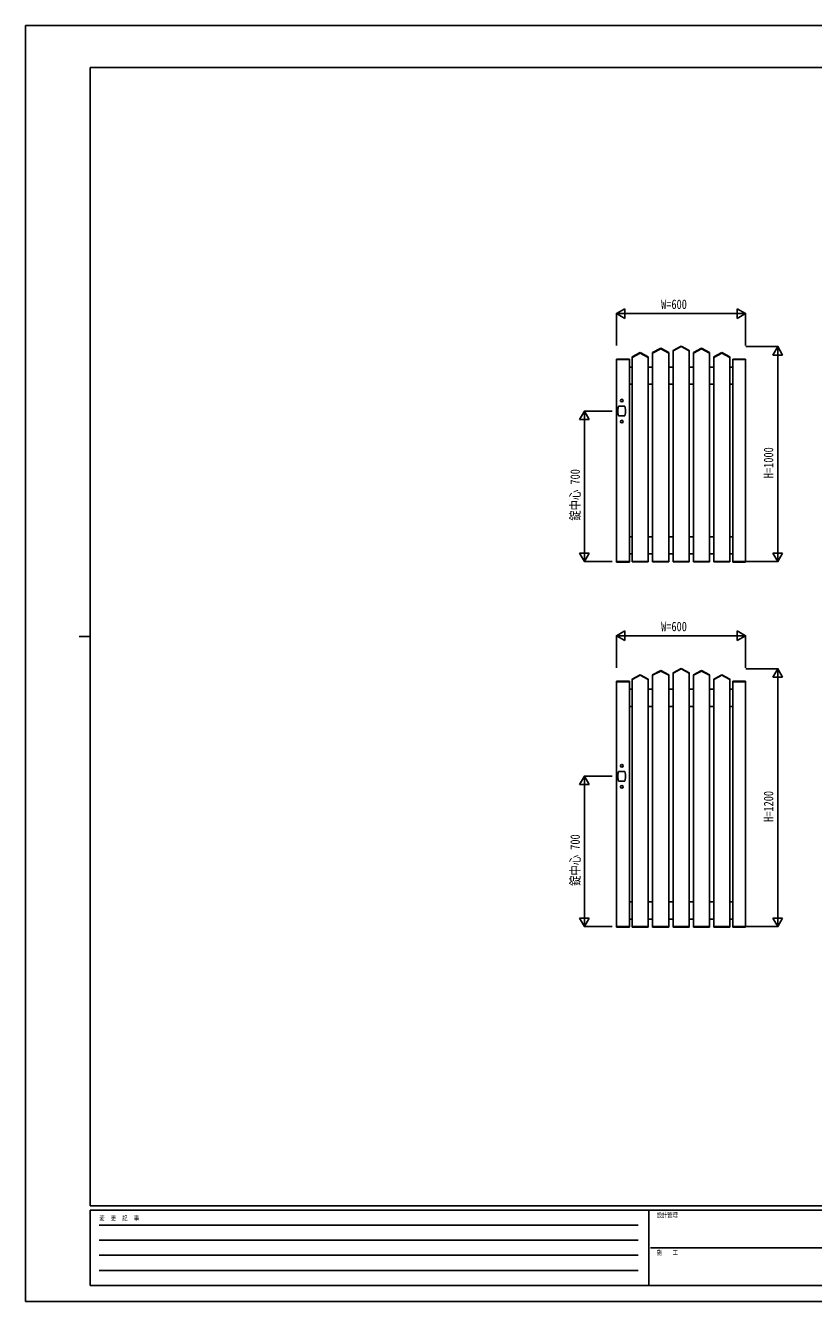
# Model space of a CAD drawing. Units: millimetres, scale not verified. Extents: x -4205 to 4205, y -2970 to 2970.
# Drawn here: x -4205 to -539, y -2970 to 2970 of the extents above; entities that cross this region are included whole.
import ezdxf
from ezdxf.enums import TextEntityAlignment as Align

# ---------------------------------------------------------------- set-up
doc = ezdxf.new("R2010")
doc.units = ezdxf.units.MM
doc.header["$LTSCALE"] = 20
for name, color, linetype in [('0-3_YKK_A1', 4, 'Continuous'), ('0-4_YKK_D', 6, 'Continuous'), ('0-5_YKK_ZWAK', 7, 'Continuous')]:
    doc.layers.add(name, color=color, linetype=linetype)
doc.styles.add('ＭＳ ゴシック', font='')
doc.styles.get('ＭＳ ゴシック').set_extended_font_data('MS Gothic')

msp = doc.modelspace()

# ---------------------------------------------------------------- linework, layer by layer
at = {"layer": '0-3_YKK_A1'}
for p, q in [((-1382.48, 1427.3), (-1344.98, 1447.3)), ((-1382.48, 1425), (-1344.98, 1445)), ((-1382.48, 1427.3), (-1382.48, 473)), ((-1307.48, 1427.3), (-1344.98, 1447.3)), ((-1307.48, 1425), (-1344.98, 1445)), ((-1307.48, 1427.3), (-1307.48, 473)), ((-1287.48, 1447.3), (-1249.98, 1467.3)), ((-1287.48, 1445), (-1249.98, 1465)), ((-1287.48, 473), (-1287.48, 1447.3)), ((-1212.48, 1447.3), (-1249.98, 1467.3)), ((-1212.48, 1445), (-1249.98, 1465)), ((-1212.48, 1447.3), (-1212.48, 473)), ((-1192.48, 1457.3), (-1154.98, 1477.3)), ((-1192.48, 1455), (-1154.98, 1475)), ((-1192.48, 473), (-1192.48, 1457.3)), ((-1117.48, 1457.3), (-1154.98, 1477.3)), ((-1117.48, 1455), (-1154.98, 1475)), ((-1117.48, 1457.3), (-1117.48, 473)), ((-1097.48, 1447.3), (-1059.98, 1467.3)), ((-1097.48, 1445), (-1059.98, 1465)), ((-1097.48, 473), (-1097.48, 1447.3)), ((-1022.48, 1447.3), (-1059.98, 1467.3)), ((-1022.48, 1445), (-1059.98, 1465)), ((-1022.48, 1447.3), (-1022.48, 473)), ((-1002.48, 1427.3), (-964.98, 1447.3)), ((-1002.48, 1425), (-964.98, 1445)), ((-1002.48, 473), (-1002.48, 1427.3)), ((-927.48, 1427.3), (-964.98, 1447.3)), ((-927.48, 1425), (-964.98, 1445)), ((-927.48, 1427.3), (-927.48, 473)), ((-1454.98, 472.5), (-1454.98, 1417.5)), ((-1454.98, 1417.5), (-1394.98, 1417.5)), ((-1454.98, 1415), (-1394.98, 1415)), ((-1394.98, 472.5), (-1394.98, 1417.5)), ((-1382.48, 1380), (-1394.98, 1380)), ((-1287.48, 1380), (-1307.48, 1380)), ((-1192.48, 1380), (-1212.48, 1380)), ((-1097.48, 1380), (-1117.48, 1380)), ((-1002.48, 1380), (-1022.48, 1380)), ((-914.98, 1380), (-927.48, 1380)), ((-914.98, 1417.5), (-914.98, 472.5)), ((-914.98, 1417.5), (-854.98, 1417.5)), ((-914.98, 1415), (-854.98, 1415)), ((-854.98, 472.5), (-854.98, 1417.5)), ((-1382.48, 1300), (-1394.98, 1300)), ((-1287.48, 1300), (-1307.48, 1300)), ((-1192.48, 1300), (-1212.48, 1300)), ((-1097.48, 1300), (-1117.48, 1300)), ((-1002.48, 1300), (-1022.48, 1300)), ((-914.98, 1300), (-927.48, 1300)), ((-1448.99, 1182.49), (-1445.99, 1197.48)), ((-1416.02, 1197.48), (-1445.99, 1197.48)), ((-1448.99, 1182.49), (-1448.99, 1167.51)), ((-1448.99, 1167.51), (-1445.99, 1152.52)), ((-1445.99, 1152.52), (-1416.02, 1152.52)), ((-1382.48, 590), (-1394.98, 590)), ((-1287.48, 590), (-1307.48, 590)), ((-1192.48, 590), (-1212.48, 590)), ((-1097.48, 590), (-1117.48, 590)), ((-1002.48, 590), (-1022.48, 590)), ((-914.98, 590), (-927.48, 590)), ((-1394.98, 510), (-1382.48, 510)), ((-1307.48, 510), (-1287.48, 510)), ((-1212.48, 510), (-1192.48, 510)), ((-1117.48, 510), (-1097.48, 510)), ((-1022.48, 510), (-1002.48, 510)), ((-927.48, 510), (-914.98, 510)), ((-1394.98, 475), (-1454.98, 475)), ((-1394.98, 472.5), (-1454.98, 472.5)), ((-1382.48, 475), (-1307.48, 475)), ((-1382.48, 473), (-1307.48, 473)), ((-1287.48, 475), (-1212.48, 475)), ((-1287.48, 473), (-1212.48, 473)), ((-1192.48, 475), (-1117.48, 475)), ((-1192.48, 473), (-1117.48, 473)), ((-1097.48, 475), (-1022.48, 475)), ((-1097.48, 473), (-1022.48, 473)), ((-1002.48, 475), (-927.48, 475)), ((-1002.48, 473), (-927.48, 473)), ((-854.98, 475), (-914.98, 475)), ((-854.98, 472.5), (-914.98, 472.5)), ((-1382.48, -72.7), (-1344.98, -52.7)), ((-1382.48, -75), (-1344.98, -55)), ((-1307.48, -72.7), (-1344.98, -52.7)), ((-1307.48, -75), (-1344.98, -55)), ((-1287.48, -52.7), (-1249.98, -32.7)), ((-1287.48, -55), (-1249.98, -35)), ((-1287.48, -1227), (-1287.48, -52.7)), ((-1212.48, -52.7), (-1249.98, -32.7)), ((-1212.48, -55), (-1249.98, -35)), ((-1212.48, -52.7), (-1212.48, -1227)), ((-1192.48, -42.7), (-1154.98, -22.7)), ((-1192.48, -45), (-1154.98, -25)), ((-1192.48, -1227), (-1192.48, -42.7)), ((-1117.48, -42.7), (-1154.98, -22.7)), ((-1117.48, -45), (-1154.98, -25)), ((-1117.48, -42.7), (-1117.48, -1227)), ((-1097.48, -52.7), (-1059.98, -32.7)), ((-1097.48, -55), (-1059.98, -35)), ((-1097.48, -1227), (-1097.48, -52.7)), ((-1022.48, -52.7), (-1059.98, -32.7)), ((-1022.48, -55), (-1059.98, -35)), ((-1022.48, -52.7), (-1022.48, -1227)), ((-1002.48, -72.7), (-964.98, -52.7)), ((-1002.48, -75), (-964.98, -55)), ((-927.48, -72.7), (-964.98, -52.7)), ((-927.48, -75), (-964.98, -55)), ((-1454.98, -1227.5), (-1454.98, -82.5)), ((-1454.98, -82.5), (-1394.98, -82.5)), ((-1454.98, -85), (-1394.98, -85)), ((-1394.98, -1227.5), (-1394.98, -82.5)), ((-1382.48, -72.7), (-1382.48, -1227)), ((-1307.48, -72.7), (-1307.48, -1227)), ((-1002.48, -1227), (-1002.48, -72.7)), ((-927.48, -72.7), (-927.48, -1227)), ((-914.98, -82.5), (-914.98, -1227.5)), ((-914.98, -82.5), (-854.98, -82.5)), ((-914.98, -85), (-854.98, -85)), ((-854.98, -1227.5), (-854.98, -82.5)), ((-1382.48, -120), (-1394.98, -120)), ((-1287.48, -120), (-1307.48, -120)), ((-1192.48, -120), (-1212.48, -120)), ((-1097.48, -120), (-1117.48, -120)), ((-1002.48, -120), (-1022.48, -120)), ((-914.98, -120), (-927.48, -120)), ((-1382.48, -200), (-1394.98, -200)), ((-1287.48, -200), (-1307.48, -200)), ((-1192.48, -200), (-1212.48, -200)), ((-1097.48, -200), (-1117.48, -200)), ((-1002.48, -200), (-1022.48, -200)), ((-914.98, -200), (-927.48, -200)), ((-1448.99, -517.5), (-1445.99, -502.52)), ((-1448.99, -517.5), (-1448.99, -532.49)), ((-1448.99, -532.49), (-1445.99, -547.47)), ((-1416.02, -502.52), (-1445.99, -502.52)), ((-1445.99, -547.47), (-1416.02, -547.47)), ((-1382.48, -1110), (-1394.98, -1110)), ((-1287.48, -1110), (-1307.48, -1110)), ((-1192.48, -1110), (-1212.48, -1110)), ((-1097.48, -1110), (-1117.48, -1110)), ((-1002.48, -1110), (-1022.48, -1110)), ((-914.98, -1110), (-927.48, -1110)), ((-1394.98, -1225), (-1454.98, -1225)), ((-1394.98, -1227.5), (-1454.98, -1227.5)), ((-1394.98, -1190), (-1382.48, -1190)), ((-1382.48, -1225), (-1307.48, -1225)), ((-1382.48, -1227), (-1307.48, -1227)), ((-1307.48, -1190), (-1287.48, -1190)), ((-1287.48, -1225), (-1212.48, -1225)), ((-1287.48, -1227), (-1212.48, -1227)), ((-1212.48, -1190), (-1192.48, -1190)), ((-1192.48, -1225), (-1117.48, -1225)), ((-1192.48, -1227), (-1117.48, -1227)), ((-1117.48, -1190), (-1097.48, -1190)), ((-1097.48, -1225), (-1022.48, -1225)), ((-1097.48, -1227), (-1022.48, -1227)), ((-1022.48, -1190), (-1002.48, -1190)), ((-1002.48, -1225), (-927.48, -1225)), ((-1002.48, -1227), (-927.48, -1227)), ((-927.48, -1190), (-914.98, -1190)), ((-854.98, -1225), (-914.98, -1225)), ((-854.98, -1227.5), (-914.98, -1227.5))]:
    msp.add_line(p, q, dxfattribs=at)
for points in [[(-1416.02, 1197.48), (-1413.02, 1182.49), (-1413.02, 1167.51), (-1416.02, 1152.52)], [(-1416.02, -502.52), (-1413.02, -517.5), (-1413.02, -532.49), (-1416.02, -547.47)]]:
    msp.add_lwpolyline(points, dxfattribs=at)
for centre in [(-1431, 1223.95), (-1431, 1126.05), (-1431, -476.05), (-1431, -573.95)]:
    msp.add_circle(centre, 5.99, dxfattribs=at)
at = {"layer": '0-4_YKK_D'}
for p, q in [((-1454.98, 1629.25), (-1416.01, 1651.75)), ((-1454.98, 1480.25), (-1454.98, 1630.25)), ((-1454.98, 1629.25), (-1416.01, 1606.75)), ((-1454.98, 1629.25), (-1377.04, 1629.25)), ((-1416.01, 1606.75), (-1416.01, 1651.75)), ((-1409.98, 1629.25), (-899.98, 1629.25)), ((-854.98, 1629.25), (-932.92, 1629.25)), ((-854.98, 1629.25), (-893.95, 1651.75)), ((-893.95, 1651.75), (-893.95, 1606.75)), ((-854.98, 1629.25), (-893.95, 1606.75)), ((-854.98, 1480.25), (-854.98, 1630.25)), ((-853.98, 1475), (-703.98, 1475)), ((-704.98, 1475), (-727.48, 1436.03)), ((-727.48, 1436.03), (-682.48, 1436.03)), ((-704.98, 1475), (-682.48, 1436.03)), ((-704.98, 1475), (-704.98, 1397.06)), ((-704.98, 1430), (-704.98, 520)), ((-1604.98, 1175), (-1627.48, 1136.03)), ((-1627.48, 1136.03), (-1582.48, 1136.03)), ((-1475.98, 1175), (-1605.98, 1175)), ((-1604.98, 1175), (-1582.48, 1136.03)), ((-1604.98, 1175), (-1604.98, 1097.06)), ((-1604.98, 1130), (-1604.98, 520)), ((-1604.98, 475), (-1604.98, 552.94)), ((-704.98, 475), (-704.98, 552.94)), ((-1604.98, 475), (-1627.48, 513.97)), ((-1582.48, 513.97), (-1627.48, 513.97)), ((-1604.98, 475), (-1582.48, 513.97)), ((-704.98, 475), (-727.48, 513.97)), ((-682.48, 513.97), (-727.48, 513.97)), ((-704.98, 475), (-682.48, 513.97)), ((-1475.98, 475), (-1605.98, 475)), ((-853.98, 475), (-703.98, 475)), ((-1454.98, 129.24), (-1416.01, 151.74)), ((-1454.98, -19.76), (-1454.98, 130.24)), ((-1454.98, 129.24), (-1416.01, 106.74)), ((-1454.98, 129.24), (-1377.04, 129.24)), ((-1416.01, 106.74), (-1416.01, 151.74)), ((-1409.98, 129.24), (-899.98, 129.24)), ((-854.98, 129.24), (-932.92, 129.24)), ((-854.98, 129.24), (-893.95, 151.74)), ((-893.95, 151.74), (-893.95, 106.74)), ((-854.98, 129.24), (-893.95, 106.74)), ((-854.98, -19.76), (-854.98, 130.24)), ((-853.98, -25), (-703.98, -25)), ((-704.98, -25), (-727.48, -63.97)), ((-704.98, -25), (-682.48, -63.97)), ((-704.98, -25), (-704.98, -102.94)), ((-727.48, -63.97), (-682.48, -63.97)), ((-704.98, -70), (-704.98, -1180)), ((-1604.98, -525), (-1627.48, -563.97)), ((-1475.98, -525), (-1605.98, -525)), ((-1604.98, -525), (-1582.48, -563.97)), ((-1604.98, -525), (-1604.98, -602.94)), ((-1627.48, -563.97), (-1582.48, -563.97)), ((-1604.98, -570), (-1604.98, -1180)), ((-1604.98, -1225), (-1627.48, -1186.03)), ((-1582.48, -1186.03), (-1627.48, -1186.03)), ((-1604.98, -1225), (-1604.98, -1147.05)), ((-1604.98, -1225), (-1582.48, -1186.03)), ((-704.98, -1225), (-727.48, -1186.03)), ((-682.48, -1186.03), (-727.48, -1186.03)), ((-704.98, -1225), (-704.98, -1147.05)), ((-704.98, -1225), (-682.48, -1186.03)), ((-1475.98, -1225), (-1605.98, -1225)), ((-853.98, -1225), (-703.98, -1225))]:
    msp.add_line(p, q, dxfattribs=at)
at = {"layer": '0-5_YKK_ZWAK'}
for p, q in [((3895.02, 2775), (-3904.98, 2775)), ((-3904.98, -2525), (-3904.98, 2775)), ((-3954.98, 125), (-3904.98, 125)), ((3895.02, -2525), (-3904.98, -2525)), ((-1304.98, -2545), (-3904.98, -2545)), ((-3904.98, -2895), (-3904.98, -2545)), ((-1304.98, -2545), (-1304.98, -2895)), ((-4.98, -2545), (-1304.98, -2545)), ((-3862.48, -2615), (-1354.98, -2615)), ((-3862.48, -2685), (-1354.98, -2685)), ((-1297.48, -2720), (-4.98, -2720)), ((-3862.48, -2755), (-1354.98, -2755)), ((-3862.48, -2825), (-1354.98, -2825)), ((-3904.98, -2895), (-1304.98, -2895)), ((-1304.98, -2895), (-4.98, -2895))]:
    msp.add_line(p, q, dxfattribs=at)
msp.add_lwpolyline([(-4205, -2970), (4205, -2970), (4205, 2970), (-4205, 2970)], close=True, dxfattribs=at)

# ---------------------------------------------------------------- texts
at = {"layer": '0-4_YKK_D', "style": 'ＭＳ ゴシック', "width": 0.8}
for p in [(-1247.78, 1637.25), (-1247.78, 137.24)]:
    msp.add_text('W=600', height=43.99, dxfattribs=at).set_placement(p, align=Align.BOTTOM_LEFT)
for s, p in [('H=1000', (-712.98, 863)), ('錠中心 700', (-1612.98, 665)), ('H=1200', (-712.98, -737)), ('錠中心 700', (-1612.98, -1035))]:
    msp.add_text(s, height=43.99, rotation=90, dxfattribs=at).set_placement(p, align=Align.BOTTOM_LEFT)
at = {"layer": '0-5_YKK_ZWAK', "style": 'ＭＳ ゴシック', "width": 0.8}
for s, p in [('設計監理', (-1268.31, -2585)), ('変  更  記  事', (-3861.31, -2600)), ('施\u3000\u3000工', (-1268.31, -2760))]:
    msp.add_text(s, height=21.99, dxfattribs=at).set_placement(p, align=Align.BOTTOM_LEFT)

doc.saveas('drawing.dxf')
